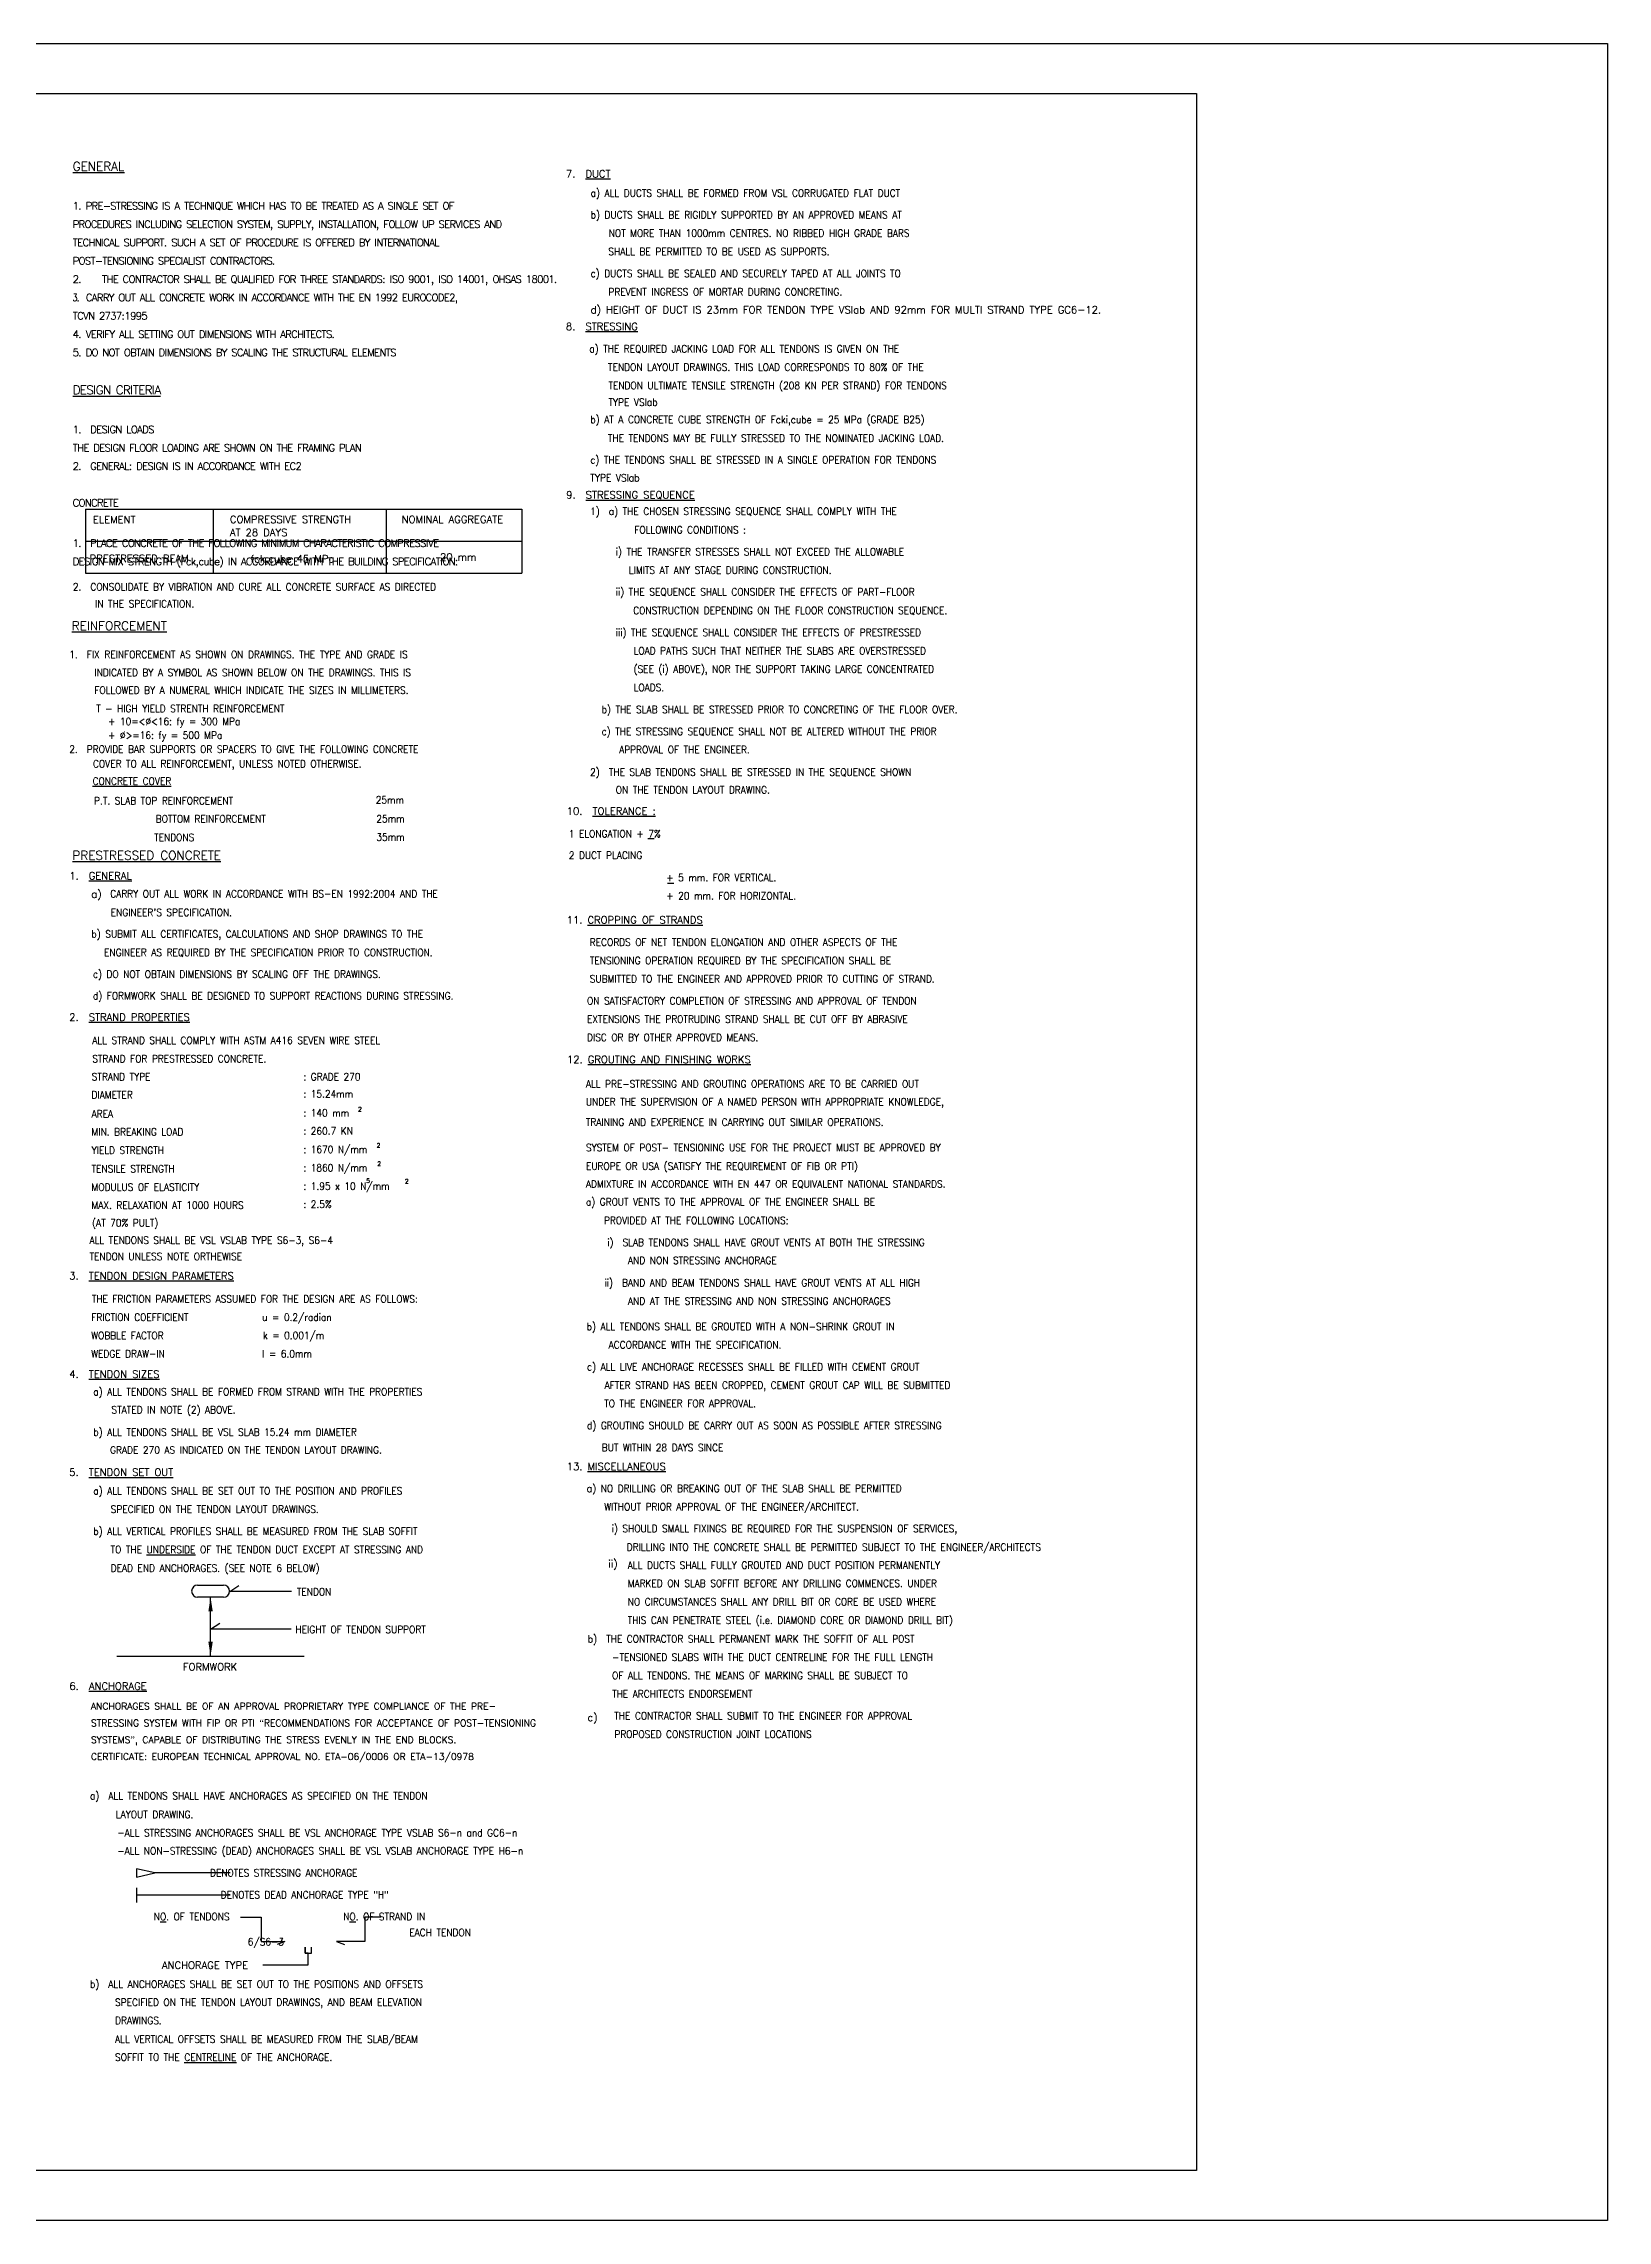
# Model space of a CAD drawing. Header units: millimetres. Extents: x -241424 to 696054, y -125618 to 93710.
# Drawn here: x 653379 to 696054, y -70002 to -10602 of the extents above; entities that cross this region are included whole.
import ezdxf
from ezdxf.enums import TextEntityAlignment as Align

# ---------------------------------------------------------------- set-up
doc = ezdxf.new("R2010")
doc.units = ezdxf.units.MM
doc.header["$LTSCALE"] = 7
doc.layers.get('Defpoints').update_dxf_attribs({"color": 6, "linetype": 'CONTINUOUS'})
for name, color, linetype in [('CDC_05_STEEL', 4, 'CONTINUOUS'), ('STEEL', 5, 'CONTINUOUS'), ('STLEA', 2, 'CONTINUOUS'), ('STLEA-DIM', 7, 'CONTINUOUS'), ('STSEC', 3, 'CONTINUOUS'), ('STTXT80', 7, 'CONTINUOUS'), ('VSL-Text', 7, 'CONTINUOUS')]:
    doc.layers.add(name, color=color, linetype=linetype)
doc.styles.add('ROMANS', font='ROMANS.shx', dxfattribs={"width": 0.75})

msp = doc.modelspace()

# ---------------------------------------------------------------- linework, layer by layer
at = {"layer": 'CDC_05_STEEL', "color": 3}
msp.add_lwpolyline([(656414.8, -60521), (655917.8, -60409.4), (655917.8, -60637.7)], close=True, dxfattribs=at)
at = {"layer": 'Defpoints'}
for points in [[(611954.3, -10602.5), (696054.3, -10602.5), (696054.3, -70002.5), (611954.3, -70002.5)], [(613454.3, -11967.7), (684842.3, -11967.7), (684842.3, -68637.3), (613454.3, -68637.3)]]:
    msp.add_lwpolyline(points, close=True, dxfattribs=at)
at = {"layer": 'STEEL'}
for p, q in [((658467.7, -60521), (656414.8, -60521)), ((655917.8, -60925.8), (655917.8, -61325.8)), ((658467.7, -61125.8), (655917.8, -61125.8))]:
    msp.add_line(p, q, dxfattribs=at)
at = {"layer": 'STLEA', "color": 7}
msp.add_line((657936.8, -54601.8), (657936.8, -52994.7), dxfattribs=at)
for points in [[(660149, -52836.2), (658463.2, -52836.2), (658710.9, -52676.3)], [(660138.7, -53867.7), (657936.8, -53867.7), (658193.4, -53707.8)]]:
    msp.add_lwpolyline(points, dxfattribs=at)
at = {"layer": 'STLEA-DIM'}
msp.add_line((670405.4, -33512.2), (670578.5, -33512.2), dxfattribs=at)
at = {"layer": 'STSEC'}
for points in [[(657936.8, -52994.7, 0, 120, 0), (657936.8, -53385.3, 120, 120, 0)], [(657936.8, -54601.8, 0, 120, 0), (657936.8, -54211.3, 120, 120, 0)]]:
    msp.add_lwpolyline(points, format="xyseb", dxfattribs=at)
at = {"layer": 'STTXT80'}
for p, q in [((657582.8, -52667.5), (658290.8, -52667.5)), ((658290.8, -52994.7), (657582.8, -52994.7)), ((655380.5, -54601.8), (660493, -54601.8))]:
    msp.add_line(p, q, dxfattribs=at)
for points in [[(658753.3, -61725.9), (659316.1, -61725.9), (659316.1, -62392.9), (659961.3, -62392.9), (659750.3, -62469.3)], [(659361.2, -63031.8), (660597.5, -63031.8), (660597.5, -62709.9), (660521.6, -62709.9), (660521.6, -62547.8), (660521.6, -62709.9), (660689.3, -62709.9), (660689.3, -62547.8)]]:
    msp.add_lwpolyline(points, dxfattribs=at)
for centre, start, end in [((657582.8, -52831.1), 90, 180), ((657582.8, -52831.1), 180, 270), ((658290.8, -52831.1), 0, 90), ((658290.8, -52831.1), 270, 0)]:
    msp.add_arc(centre, 163.6, start, end, dxfattribs=at)
at = {"layer": 'VSL-Text'}
for p, q in [((654526.3, -23303.9), (666427.8, -23303.9)), ((654526.3, -23303.9), (654526.3, -25052.5)), ((658015.2, -25052.5), (658015.2, -23303.9)), ((662737, -25052.5), (662737, -23303.9)), ((666427.8, -23303.9), (666427.8, -25052.5)), ((654526.3, -24178.2), (666427.8, -24178.2)), ((654526.3, -25052.5), (666427.8, -25052.5)), ((669865.3, -32295.5), (670038.5, -32295.5))]:
    msp.add_line(p, q, dxfattribs=at)
msp.add_lwpolyline([(662596, -61725.9), (662147.4, -61725.9), (662147.4, -62392.9), (661377.1, -62392.9), (661588.2, -62469.3)], dxfattribs=at)

# ---------------------------------------------------------------- texts
at = {"layer": 'STTXT80', "color": 10, "style": 'ROMANS'}
msp.add_text('10.  %%UTOLERANCE :', height=200, dxfattribs=at).set_placement((667656.1, -31644.2))
at = {"layer": 'STTXT80', "style": 'ROMANS'}
for s, p in [('FORMWORK', (657182.1, -54997.7)), ('ANCHORAGE TYPE', (656611.4, -63137.3))]:
    msp.add_text(s, height=200, dxfattribs=at).set_placement(p)
at = {"layer": 'VSL-Text', "color": 10, "style": 'ROMANS'}
for s, height, p in [('7.  %%uDUCT', 200, (667634.4, -14258.6)), ('8.  %%uSTRESSING', 200, (667634.4, -18421.1)), ('9.  %%uSTRESSING SEQUENCE', 200, (667642.4, -23019.1)), ('%%uREINFORCEMENT', 240, (654149.7, -26610.3)), ('%%uPRESTRESSED CONCRETE', 240, (654167.9, -32873)), ('1.  %%uGENERAL', 200, (654081.4, -33408.8)), ('11. %%uCROPPING OF STRANDS', 200, (667656.1, -34617.2)), ('2.  %%uSTRAND PROPERTIES', 200, (654081.4, -37267.9)), ('12. %%uGROUTING AND FINISHING WORKS', 200, (667663.8, -38423.4)), ('3.  %%uTENDON DESIGN PARAMETERS', 200, (654081.4, -44327.8)), ('4.  %%UTENDON SIZES', 200, (654081.4, -47007.5)), ('5.  %%UTENDON SET OUT', 200, (654081.4, -49688.3)), ('13. %%uMISCELLANEOUS', 200, (667657.4, -49527.1)), ('6.  %%UANCHORAGE', 200, (654085.2, -55521.7))]:
    msp.add_text(s, height=height, dxfattribs=at).set_placement(p)
at = {"layer": 'VSL-Text', "style": 'ROMANS', "width": 0.9}
for s, p in [('a) ALL DUCTS SHALL BE FORMED FROM VSL CORRUGATED FLAT DUCT', (668308.5, -14781.3)), ('b) DUCTS SHALL BE RIGIDLY SUPPORTED BY AN APPROVED MEANS AT', (668308.5, -15377)), ('NOT MORE THAN 1000mm CENTRES. NO RIBBED HIGH GRADE BARS', (668800.6, -15877.1)), ('SHALL BE PERMITTED TO BE USED AS SUPPORTS.', (668792.8, -16379.8)), ('c) DUCTS SHALL BE SEALED AND SECURELY TAPED AT ALL JOINTS TO', (668308.5, -16974.1)), ('PREVENT INGRESS OF MORTAR DURING CONCRETING.', (668792.8, -17481.1)), ('a) THE REQUIRED JACKING LOAD FOR ALL TENDONS IS GIVEN ON THE', (668273.4, -19033)), ('TENDON LAYOUT DRAWINGS. THIS LOAD CORRESPONDS TO 80%%% OF THE', (668783.2, -19531.3)), ('TENDON ULTIMATE TENSILE STRENGTH (208 KN PER STRAND) FOR TENDONS', (668793.2, -20033.8)), ('b) AT A CONCRETE CUBE STRENGTH OF Fcki,cube = 25 MPa (GRADE B25)', (668300.3, -20962.3)), ('TYPE VSlab ', (668793.2, -20488.8)), ('THE TENDONS MAY BE FULLY STRESSED TO THE NOMINATED JACKING LOAD.', (668777.3, -21468)), ('c) THE TENDONS SHALL BE STRESSED IN A SINGLE OPERATION FOR TENDONS', (668300.3, -22064.3)), ('TYPE VSlab', (668300.3, -22551.3)), ('1)  a) THE CHOSEN STRESSING SEQUENCE SHALL COMPLY WITH THE', (668294.5, -23466.4)), ('i) THE TRANSFER STRESSES SHALL NOT EXCEED THE ALLOWABLE', (668992.2, -24568)), ('FOLLOWING CONDITIONS :', (669499.1, -23973.3)), ('LIMITS AT ANY STAGE DURING CONSTRUCTION.', (669350.3, -25071.5)), ('2.  CONSOLIDATE BY VIBRATION AND CURE ALL CONCRETE SURFACE AS DIRECTED', (654179, -25529.9)), ('ii) THE SEQUENCE SHALL CONSIDER THE EFFECTS OF PART-FLOOR', (668992.2, -25665.6)), ('IN THE SPECIFICATION.', (654784.3, -25989.2)), ('CONSTRUCTION DEPENDING ON THE FLOOR CONSTRUCTION SEQUENCE.', (669470.6, -26172.5)), ('iii) THE SEQUENCE SHALL CONSIDER THE EFFECTS OF PRESTRESSED', (668992.2, -26772.2)), ('1.  FIX REINFORCEMENT AS SHOWN ON DRAWINGS. THE TYPE AND GRADE IS', (654081.4, -27371.8)), ('LOAD PATHS SUCH THAT NEITHER THE SLABS ARE OVERSTRESSED', (669479.8, -27271.3)), ('INDICATED BY A SYMBOL AS SHOWN BELOW ON THE DRAWINGS. THIS IS', (654766.8, -27867.4)), ('(SEE (i) ABOVE), NOR THE SUPPORT TAKING LARGE CONCENTRATED', (669479.8, -27769.8)), ('FOLLOWED BY A NUMERAL WHICH INDICATE THE SIZES IN MILLIMETERS.', (654766.8, -28347.8)), ('LOADS.', (669479.8, -28273)), ('T - HIGH YIELD STRENTH REINFORCEMENT', (654814.1, -28849.9)), ('+ 10=<%%C<16: fy = 300 MPa', (655140.5, -29198.7)), ('b) THE SLAB SHALL BE STRESSED PRIOR TO CONCRETING OF THE FLOOR OVER.', (668606.6, -28873.5)), ('+ %%C>=16: fy = 500 MPa', (655140.5, -29577.2)), ('c) THE STRESSING SEQUENCE SHALL NOT BE ALTERED WITHOUT THE PRIOR ', (668606.6, -29472.2)), ('2.  PROVIDE BAR SUPPORTS OR SPACERS TO GIVE THE FOLLOWING CONCRETE', (654081.4, -29957.8)), ('COVER TO ALL REINFORCEMENT, UNLESS NOTED OTHERWISE.', (654728.1, -30355.7)), ('APPROVAL OF THE ENGINEER.', (669085.7, -29969.2)), ('%%UCONCRETE COVER', (654718.2, -30827.5)), ('2)  THE SLAB TENDONS SHALL BE STRESSED IN THE SEQUENCE SHOWN', (668294.5, -30580.7)), ('ON THE TENDON LAYOUT DRAWING.', (668994.4, -31068.8)), ('P.T. SLAB TOP REINFORCEMENT', (654757.2, -31362.8)), ('25mm', (662445, -31342.5)), ('BOTTOM REINFORCEMENT', (656440.4, -31859.1)), ('25mm', (662460.7, -31853.9)), ('1 ELONGATION + 7%', (667711.4, -32262.2)), ('TENDONS', (656396.1, -32363.1)), ('35mm', (662460.7, -32356.3)), ('2 DUCT PLACING ', (667711.4, -32852.8)), ('+ 5 mm. FOR VERTICAL.', (670373.2, -33462.4)), ('CARRY OUT ALL WORK IN ACCORDANCE WITH BS-EN 1992:2004 AND THE', (655199.3, -33900.9)), ('+ 20 mm. FOR HORIZONTAL.', (670373.2, -33957.1)), ("ENGINEER'S SPECIFICATION.", (655212.6, -34409.5)), ('b) SUBMIT ALL CERTIFICATES, CALCULATIONS AND SHOP DRAWINGS TO THE ', (654685.9, -34999.7)), ('RECORDS OF NET TENDON ELONGATION AND OTHER ASPECTS OF THE', (668284.8, -35224.7)), ('   ENGINEER AS REQUIRED BY THE SPECIFICATION PRIOR TO CONSTRUCTION.', (654629.8, -35501.6)), ('TENSIONING OPERATION REQUIRED BY THE SPECIFICATION SHALL BE', (668284.8, -35725.6)), ('c) DO NOT OBTAIN DIMENSIONS BY SCALING OFF THE DRAWINGS.', (654727.8, -36095.8)), ('SUBMITTED TO THE ENGINEER AND APPROVED PRIOR TO CUTTING OF STRAND.', (668284.8, -36223.9)), ('d) FORMWORK SHALL BE DESIGNED TO SUPPORT REACTIONS DURING STRESSING.', (654727.8, -36685.2)), ('ON SATISFACTORY COMPLETION OF STRESSING AND APPROVAL OF TENDON ', (668208.8, -36822.2)), ('EXTENSIONS THE PROTRUDING STRAND SHALL BE CUT OFF BY ABRASIVE', (668208.8, -37322.3)), ('ALL STRAND SHALL COMPLY WITH ASTM A416 SEVEN WIRE STEEL', (654709.3, -37901.5)), ('DISC OR BY OTHER APPROVED MEANS.', (668208.8, -37820.3)), ('STRAND FOR PRESTRESSED CONCRETE.', (654709.3, -38402.5)), ('STRAND TYPE', (654694.6, -38893.6)), ('DIAMETER', (654689.1, -39388.8)), (': GRADE 270', (660470, -38894.3)), (': 15.24mm', (660470, -39363.1)), ('ALL PRE-STRESSING AND GROUTING OPERATIONS ARE TO BE CARRIED OUT', (668178.8, -39091.9)), ('AREA', (654689.1, -39907.3)), (': 140 mm', (660470, -39881.7)), ('UNDER THE SUPERVISION OF A NAMED PERSON WITH APPROPRIATE KNOWLEDGE,', (668178.8, -39579.4)), ('MIN. BREAKING LOAD', (654689.1, -40400.7)), (': 260.7 KN', (660470, -40375)), ('TRAINING AND EXPERIENCE IN CARRYING OUT SIMILAR OPERATIONS.', (668178.8, -40133.4)), ('YIELD STRENGTH', (654689.1, -40902.4)), (': 1670 N/mm', (660470, -40876.7)), ('SYSTEM OF POST- TENSIONING USE FOR THE PROJECT MUST BE APPROVED BY', (668178.8, -40829.4)), ('TENSILE STRENGTH', (654689.1, -41405)), (': 1860 N/mm', (660470, -41379.3)), ('EUROPE OR USA (SATISFY THE REQUIREMENT OF FIB OR PTI)', (668178.8, -41332.4)), ('MODULUS OF ELASTICITY', (654689.1, -41906.2)), (': 1.95 x 10 N/mm', (660470, -41880.5)), ('ADMIXTURE IN ACCORDANCE WITH EN 447 OR EQUIVALENT NATIONAL STANDARDS.', (668178.8, -41821.4)), ('a) GROUT VENTS TO THE APPROVAL OF THE ENGINEER SHALL BE ', (668178.8, -42309.9)), ('MAX. RELAXATION AT 1000 HOURS', (654689.1, -42400.7)), ('(AT 70%%% PULT)', (654703.8, -42881.9)), (': 2.5%%%', (660470, -42375)), ('PROVIDED AT THE FOLLOWING LOCATIONS:', (668671.7, -42814)), ('ALL TENDONS SHALL BE VSL VSLAB TYPE S6-3, S6-4 ', (654633.3, -43356.4)), ('i)  SLAB TENDONS SHALL HAVE GROUT VENTS AT BOTH THE STRESSING', (668761.8, -43413.9)), ('TENDON UNLESS NOTE ORTHEWISE', (654633.3, -43798.4)), ('AND NON STRESSING ANCHORAGE', (669329, -43904.4)), ('ii)  BAND AND BEAM TENDONS SHALL HAVE GROUT VENTS AT ALL HIGH ', (668687.9, -44514.5)), ('THE FRICTION PARAMETERS ASSUMED FOR THE DESIGN ARE AS FOLLOWS:', (654696, -44958)), ('AND AT THE STRESSING AND NON STRESSING ANCHORAGES', (669329, -45014.3)), ('FRICTION COEFFICIENT', (654681.5, -45458.2)), ('u = 0.2/radian', (659344.8, -45458.2)), ('k = 0.001/m', (659366.4, -45951.3)), ('b) ALL TENDONS SHALL BE GROUTED WITH A NON-SHRINK GROUT IN', (668199.4, -45711.3)), ('WOBBLE FACTOR', (654681.5, -45956.4)), ('WEDGE DRAW-IN', (654681.5, -46454.4)), ('l = 6.0mm', (659344.8, -46454.4)), (' ACCORDANCE WITH THE SPECIFICATION.', (668677.5, -46211.9)), ('c) ALL LIVE ANCHORAGE RECESSES SHALL BE FILLED WITH CEMENT GROUT', (668210, -46810.4)), ('a) ALL TENDONS SHALL BE FORMED FROM STRAND WITH THE PROPERTIES ', (654737.8, -47489.8)), ('AFTER STRAND HAS BEEN CROPPED, CEMENT GROUT CAP WILL BE SUBMITTED', (668690.8, -47310.9)), ('STATED IN NOTE (2) ABOVE.', (655233.1, -47982.3)), ('TO THE ENGINEER FOR APPROVAL.', (668676.5, -47809.5)), ('b) ALL TENDONS SHALL BE VSL SLAB 15.24 mm DIAMETER ', (654738.3, -48590.7)), ('d) GROUTING SHOULD BE CARRY OUT AS SOON AS POSSIBLE AFTER STRESSING', (668210, -48409.1)), ('GRADE 270 AS INDICATED ON THE TENDON LAYOUT DRAWING.', (655196.3, -49079.5)), ('   BUT WITHIN 28 DAYS SINCE', (668210, -49014.6)), ('a) NO DRILLING OR BREAKING OUT OF THE SLAB SHALL BE PERMITTED ', (668203.5, -50127.5)), ('a) ALL TENDONS SHALL BE SET OUT TO THE POSITION AND PROFILES', (654737.8, -50195.2)), ('WITHOUT PRIOR APPROVAL OF THE ENGINEER/ARCHITECT.', (668680.4, -50627.8)), ('b) ALL VERTICAL PROFILES SHALL BE MEASURED FROM THE SLAB SOFFIT', (654737.8, -51296.1)), ('SPECIFIED ON THE TENDON LAYOUT DRAWINGS.', (655210.7, -50696.8)), ('i) SHOULD SMALL FIXINGS BE REQUIRED FOR THE SUSPENSION OF SERVICES,', (668882.8, -51223.9)), ('TO THE %%uUNDERSIDE%%u OF THE TENDON DUCT EXCEPT AT STRESSING AND', (655210.7, -51797.5)), ('DRILLING INTO THE CONCRETE SHALL BE PERMITTED SUBJECT TO THE ENGINEER/ARCHITECTS ', (669292, -51727.7)), ('DEAD END ANCHORAGES. (SEE NOTE 6 BELOW)', (655210.7, -52301)), ('TENDON', (660291.8, -52946.8)), ('HEIGHT OF TENDON SUPPORT', (660253.9, -53976.6)), ('b)  THE CONTRACTOR SHALL PERMANENT MARK THE SOFFIT OF ALL POST', (668229.7, -54234.9)), ('-TENSIONED SLABS WITH THE DUCT CENTRELINE FOR THE FULL LENGTH', (668893.9, -54734)), ('OF ALL TENDONS. THE MEANS OF MARKING SHALL BE SUBJECT TO', (668893.9, -55234.2)), ('THE ARCHITECTS ENDORSEMENT', (668893.9, -55735.2)), ('THE CONTRACTOR SHALL SUBMIT TO THE ENGINEER FOR APPROVAL', (668954.4, -56333.3)), ('PROPOSED CONSTRUCTION JOINT LOCATIONS', (668954.4, -56835)), ('a)  ALL TENDONS SHALL HAVE ANCHORAGES AS SPECIFIED ON THE TENDON ', (654648.7, -58516.3)), ('LAYOUT DRAWING.', (655352.8, -59023.3)), ('-ALL STRESSING ANCHORAGES SHALL BE VSL ANCHORAGE TYPE VSLAB S6-n and GC6-n', (655393.8, -59524.3)), ('-ALL NON-STRESSING (DEAD) ANCHORAGES SHALL BE VSL VSLAB ANCHORAGE TYPE H6-n', (655391.4, -60018.1)), ('                 DENOTES STRESSING ANCHORAGE', (655640.2, -60619.9)), ('                    DENOTES DEAD ANCHORAGE TYPE "H"', (655530.1, -61214.6)), ('N%%UO%%U. OF TENDONS                      N%%UO%%U. OF STRAND IN', (656388, -61811.9)), ('                        6/S6-3', (655732.7, -62498.2)), ('EACH TENDON', (663359.2, -62246.9)), ('b)  ALL ANCHORAGES SHALL BE SET OUT TO THE POSITIONS AND OFFSETS ', (654647.3, -63653.9)), ('SPECIFIED ON THE TENDON LAYOUT DRAWINGS, AND BEAM ELEVATION', (655330.7, -64150.3)), ('DRAWINGS.', (655330.7, -64645.1)), ('ALL VERTICAL OFFSETS SHALL BE MEASURED FROM THE SLAB/BEAM', (655330.8, -65153.2)), ('SOFFIT TO THE %%uCENTRELINE%%u OF THE ANCHORAGE.', (655330.8, -65649.3))]:
    msp.add_text(s, height=200, dxfattribs=at).set_placement(p)
at = {"layer": 'VSL-Text', "style": 'ROMANS'}
for s, p in [('d) HEIGHT OF DUCT IS 23mm FOR TENDON TYPE VSlab AND 92mm FOR MULTI STRAND TYPE GC6-12.', (668308.5, -17965.6)), ('ELEMENT', (654724.7, -23694.2)), ('COMPRESSIVE STRENGTH', (658464.4, -23686.1)), ('NOMINAL AGGREGATE', (663153.7, -23686.1)), ('AT 28 DAYS', (658464.4, -24042.1)), ('PRESTRESSED BEAM', (654637.6, -24756.9)), ('fck,cube 45 MPa', (659027.2, -24759.9)), ('20 mm', (664198.9, -24714.2)), ('a)', (654684.6, -33911.2)), ('c)  ', (668223.4, -56377.4))]:
    msp.add_text(s, height=200, dxfattribs=at).set_placement(p)
for s, p in [('2', (662011.9, -39683.4)), ('2', (662519.7, -40668.4)), ('5', (662236.3, -41630.1)), ('2', (662536.4, -41168)), ('2', (663291.3, -41645.7))]:
    msp.add_text(s, height=120, dxfattribs=at).set_placement(p, align=Align.MIDDLE)
msp.add_text('ii)', height=200, dxfattribs=at).set_placement((669045.4, -52182), align=Align.RIGHT)
at = {"layer": 'VSL-Text', "style": 'ROMANS', "width": 0.9}
for s, p in [('ALL DUCTS SHALL FULLY GROUTED AND DUCT POSITION PERMANENTLY', (669320, -52283.5)), ('MARKED ON SLAB SOFFIT BEFORE ANY DRILLING COMMENCES. UNDER', (669320, -52778)), ('NO CIRCUMSTANCES SHALL ANY DRILL BIT OR CORE BE USED WHERE', (669320, -53279.8)), ('THIS CAN PENETRATE STEEL (i.e. DIAMOND CORE OR DIAMOND DRILL BIT)', (669320, -53783.4))]:
    msp.add_text(s, height=200, dxfattribs=at).set_placement(p, align=Align.BOTTOM_LEFT)
at = {"layer": 'VSL-Text', "color": 10, "insert": (654175, -13832.9), "char_height": 200, "width": 12927, "attachment_point": 1, "line_spacing_factor": 1.5, "style": 'ROMANS'}
msp.add_mtext('{\\H1.2x;\\W1;\\LGENERAL\\H0.83333x;\\l\\C256;\\P\\P\\T0.9;1. PRE-STRESSING IS A TECHNIQUE WHICH HAS TO BE TREATED AS A SINGLE SET OF PROCEDURES INCLUDING SELECTION SYSTEM, SUPPLY, INSTALLATION, FOLLOW UP SERVICES AND TECHNICAL SUPPORT. SUCH A SET OF PROCEDURE IS OFFERED BY INTERNATIONAL POST-TENSIONING SPECIALIST CONTRACTORS.\\P2. ^ITHE CONTRACTOR SHALL BE QUALIFIED FOR THREE STANDARDS: ISO 9001, ISO 14001, OHSAS 18001.\\P\\W0.75;3.  \\W1;CARRY OUT ALL CONCRETE WORK IN ACCORDANCE WITH THE EN 1992 EUROCODE2,\\PTCVN 2737:1995 \\P4. VERIFY ALL SETTING OUT DIMENSIONS WITH ARCHITECTS.\\P5. DO NOT OBTAIN DIMENSIONS BY SCALING THE STRUCTURAL ELEMENTS\\P\\P\\H1.2x;\\LDESIGN CRITERIA\\P\\H0.83333x;\\l\\P1.  DESIGN LOADS\\PTHE DESIGN FLOOR LOADING ARE SHOWN ON THE FRAMING PLAN\\P2.  GENERAL: DESIGN IS IN ACCORDANCE WITH EC2\\P\\PCONCRETE\\H1.2x;\\L\\C6;\\P\\l\\C256;\\P\\H0.83333x;1.  PLACE CONCRETE OF THE FOLLOWING MINIMUM CHARACTERISTIC COMPRESSIVE\\PDESIGN MIX STRENGTH (Fck,cube) IN ACCORDANCE WITH THE BUILDING SPECIFICATION:}', dxfattribs=at)
at = {"layer": 'VSL-Text', "insert": (654673, -55878.2), "char_height": 200, "width": 12115.5, "attachment_point": 1, "line_spacing_factor": 1.5, "style": 'ROMANS'}
msp.add_mtext('{\\H0.9167x;\\W1;ANCHORAGES SHALL BE OF AN APPROVAL PROPRIETARY TYPE COMPLIANCE OF THE PRE- STRESSING SYSTEM WITH FIP OR PTI \\fTimes New Roman|b0|i0|c0|p18;“\\Fromans|c0;RECOMMENDATIONS FOR ACCEPTANCE OF POST-TENSIONING SYSTEMS\\fTimes New Roman|b0|i0|c0|p18;”\\Fromans|c0;, CAPABLE OF DISTRIBUTING THE STRESS EVENLY IN THE END BLOCKS.\\PCERTIFICATE: EUROPEAN TECHNICAL APPROVAL NO. ETA-06/0006 OR ETA-13/0978}', dxfattribs=at)

doc.saveas('drawing.dxf')
